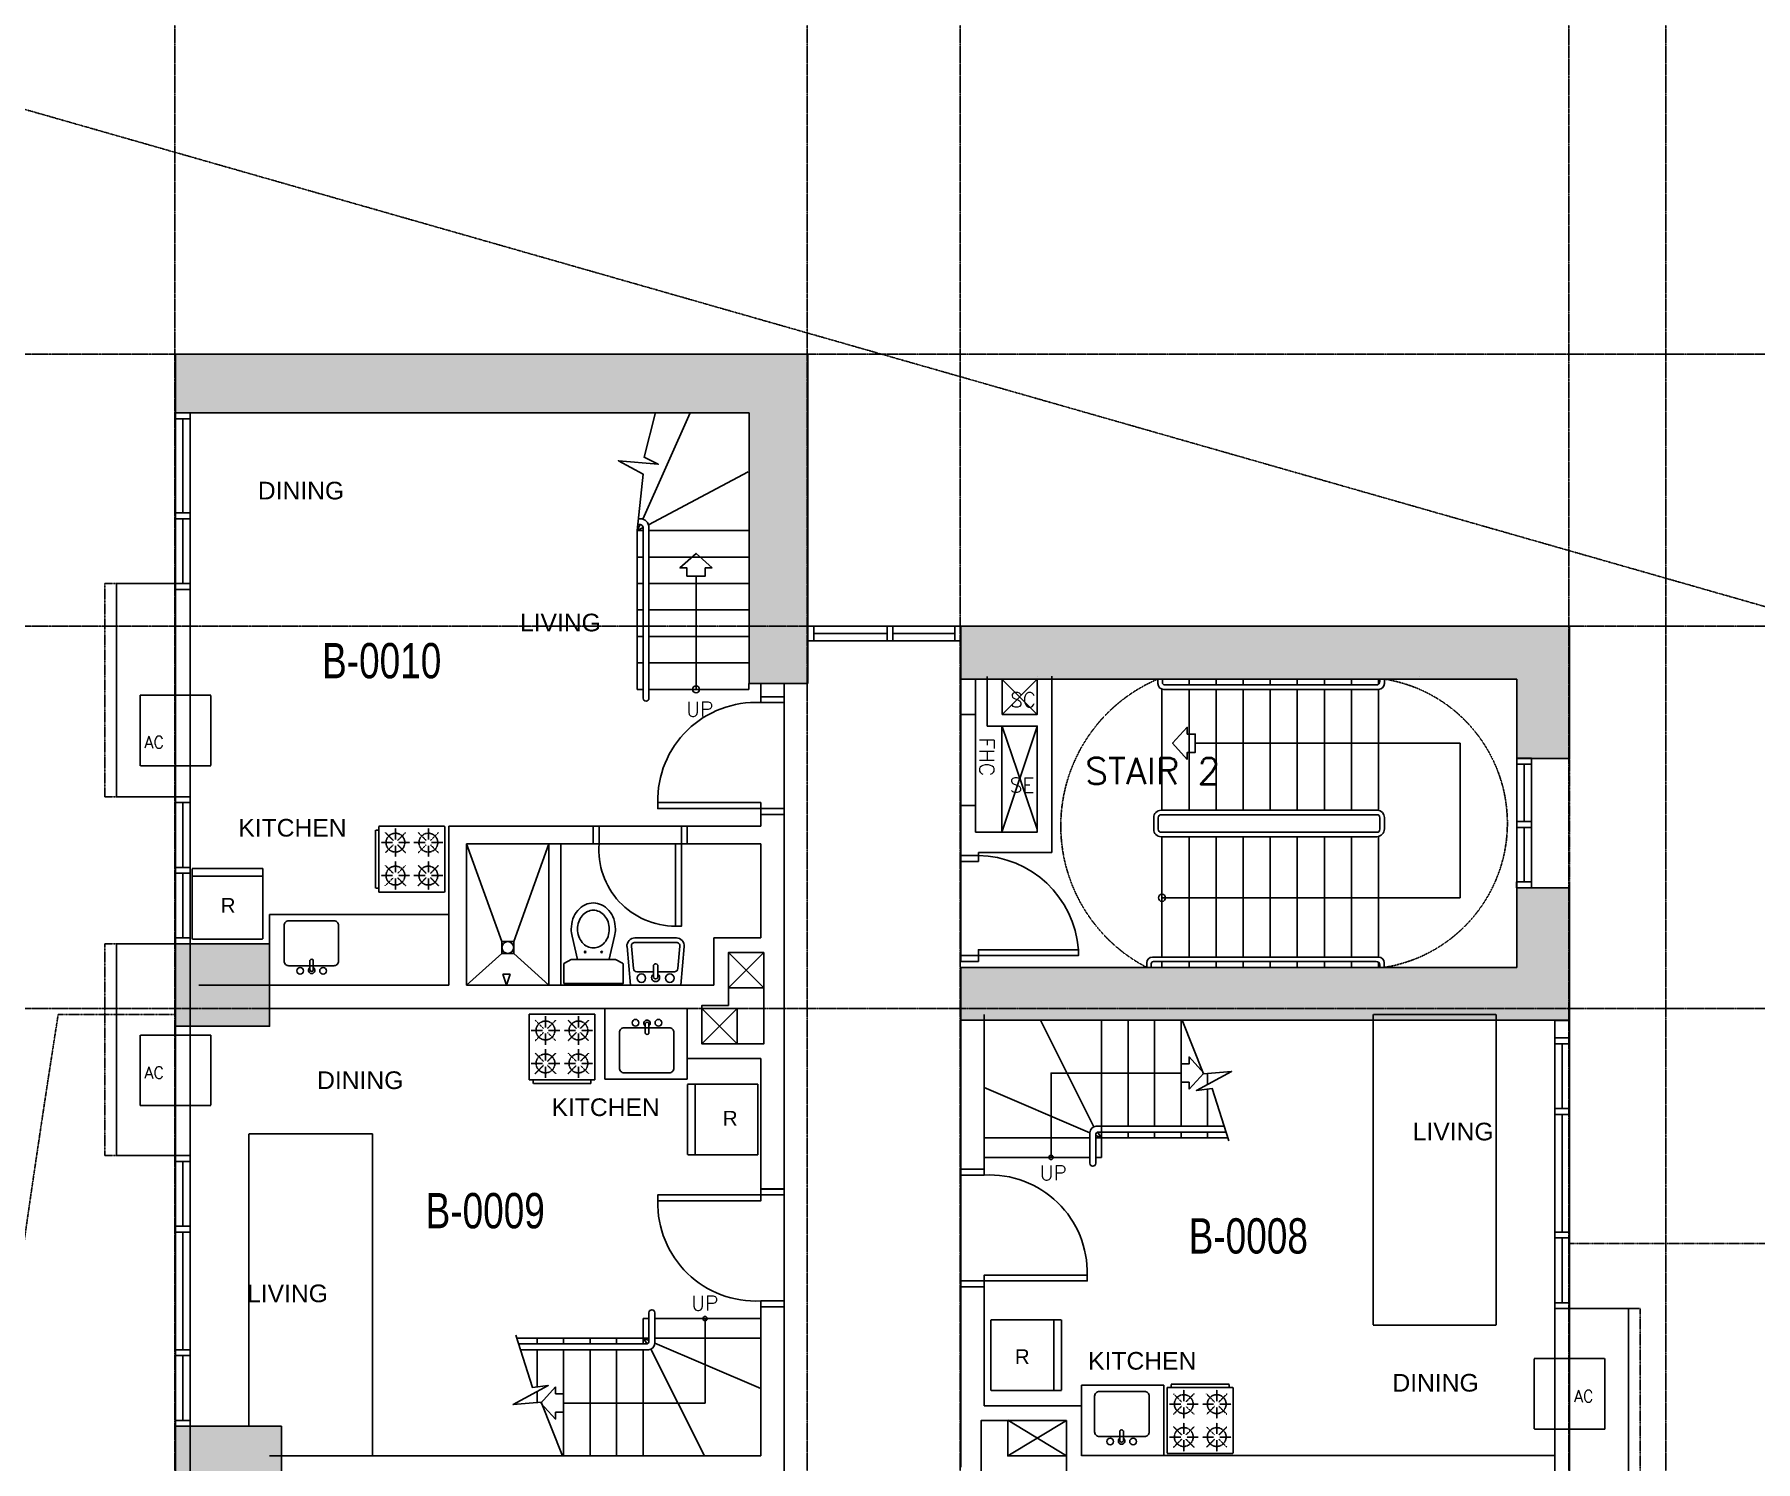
# Model space of a CAD drawing. Header units: inches. Extents: x -189245 to 740841, y -215444 to 469401.
# Drawn here: x 70090 to 84720, y -98931 to -86802 of the extents above; entities that cross this region are included whole.
import ezdxf
from ezdxf.enums import TextEntityAlignment as Align

# ---------------------------------------------------------------- set-up
doc = ezdxf.new("R2010")
doc.units = ezdxf.units.IN
doc.header["$LTSCALE"] = 10
doc.header["$MEASUREMENT"] = 0
for name, pattern in [('GRID NORMAL$0$GRID BASEMENT$0$GRID GROUND$0$GRID$0$$0$PHANTOM', [2.5, 1.25, -0.25, 0.25, -0.25, 0.25, -0.25]), ('HIDDEN', [0.375, 0.25, -0.125]), ('HIDDEN2', [0.1875, 0.125, -0.0625])]:
    doc.linetypes.add(name, pattern=pattern)
for name, color, linetype in [('1', 1, 'Continuous'), ('2', 2, 'Continuous'), ('3', 252, 'Continuous'), ('A-CMU WALL', 4, 'Continuous'), ('a-dim', 8, 'Continuous'), ('A-DOOR', 1, 'Continuous'), ('A-EQUIPMENT', 2, 'Continuous'), ('A-EQUIPTMENT', 1, 'Continuous'), ('A-FIXTURE', 2, 'Continuous'), ('A-FIXTURES', 2, 'Continuous'), ('A-FIXTURES-RefEdit0', 2, 'Continuous'), ('A-GRID', 8, 'Continuous'), ('A-HATCH-SOLID', 252, 'Continuous'), ('A-RAILING', 2, 'Continuous'), ('A-SHEARWALL', 6, 'Continuous'), ('A-STAIR', 1, 'Continuous'), ('A-TEXT', 3, 'Continuous'), ('A-UNIT NUMBER', 2, 'Continuous'), ('A-WINDOW', 2, 'Continuous'), ('BEAM-BODY PLANS', 150, 'HIDDEN2'), ('COLUMN', 6, 'Continuous'), ('DOORTAG', 1, 'Continuous'), ('GRID BASEMENT$0$A-PROPERTY LINE', 1, 'Continuous'), ('PIPE CHASE', 3, 'Continuous'), ('PIPE CHASE OPENING', 1, 'Continuous'), ('TEXT', 3, 'Continuous'), ('TSG- DIM1', 1, 'Continuous'), ('TSG- DIM_PIPE CHASE', 1, 'Continuous'), ('TSG- plaster', 4, 'Continuous'), ('TSG- PRE CAST', 4, 'Continuous'), ('ZOCALLO DIM', 92, 'Continuous')]:
    doc.layers.add(name, color=color, linetype=linetype)
doc.styles.add('ARIAL', font='ARIAL.TTF', dxfattribs={"width": 0.75})
doc.styles.add('PRSP_Simplex', font='simplex.shx')

# ---------------------------------------------------------------- blocks, each defined once
blk = doc.blocks.new('A$C08CD07C5')
at = {"color": 2}
blk.add_point((0, 0, 0), dxfattribs=at)
at = {"layer": 'A-FIXTURES-RefEdit0', "color": 2, "elevation": 0}
for points in [[(212, -137), (131, -279, -0.280752), (121, -284), (55, -281, -0.142156), (49, -280), (-267, -98, -0.142156), (-271, -94), (-307, -37, -0.256929), (-307, -28), (-225, 115), (212, -137)], [(8, -256), (-50, -449, -0.058452), (-74, -506, -0.084144), (-130, -574, -0.091347), (-200, -615, -0.103801), (-279, -626, -0.114727), (-348, -605, -0.114727), (-400, -556, -0.103801), (-430, -483, -0.091347), (-430, -401, -0.084144), (-399, -319, -0.058452), (-363, -270), (-224, -123)]]:
    blk.add_lwpolyline(points, format="xyb", dxfattribs=at)
blk.add_lwpolyline([(-354, -345, -0.084254), (-314, -296, -0.091411), (-263, -266, -0.103766), (-207, -258, -0.114587), (-157, -273, -0.114587), (-119, -309, -0.103766), (-98, -362, -0.091411), (-98, -420, -0.084254), (-120, -479, -0.084254), (-160, -528, -0.091411), (-211, -558, -0.103766), (-267, -566, -0.114587), (-317, -551, -0.114587), (-355, -515, -0.103766), (-376, -463, -0.091411), (-376, -404, -0.084254)], format="xyb", close=True, dxfattribs=at)
at = {"layer": 'A-FIXTURES-RefEdit0', "color": 2}
for centre in [(-200, -208, 0), (-79, -278, 0)]:
    blk.add_circle(centre, 6.77, dxfattribs=at)
blk = doc.blocks.new('SHOWERHD')
at = {"layer": 'A-FIXTURES', "color": 2}
for p, q in [((-31, 93), (0, 93)), ((0, 0), (-31, 93)), ((0, 0), (31, 93)), ((31, 93), (0, 93))]:
    blk.add_line(p, q, dxfattribs=at)
blk = doc.blocks.new('LAV')
for p, q in [((-214, 0), (-243, -326)), ((214, 0), (-214, 0)), ((214, 0), (243, -326)), ((-189, -139), (-206, -329)), ((-18, -112), (-159, -112)), ((-18, -63), (-18, -170)), ((18, -63), (18, -170)), ((159, -112), (18, -112)), ((189, -139), (206, -329)), ((-176, -362), (176, -362)), ((-176, -400), (176, -400))]:
    blk.add_line(p, q)
for centre in [(-121, -58), (121, -58)]:
    blk.add_circle(centre, 36)
for centre, radius, start, end in [((-159, -142), 30, 90, 174.9088), ((0, -63), 34.1, 301.2757, 238.7243), ((0, -71), 19.7, 25.7914, 154.2086), ((159, -142), 30, 5.0912, 90), ((0, -161), 19.7, 205.7914, 334.2086), ((-176, -332), 68, 174.9088, 270), ((-176, -332), 30, 174.9088, 270), ((176, -332), 68, 270, 5.0912), ((176, -332), 30, 270, 5.0912)]:
    blk.add_arc(centre, radius, start, end)
blk = doc.blocks.new('grid')
at = {"layer": 'A-GRID', "linetype": 'GRID NORMAL$0$GRID BASEMENT$0$GRID GROUND$0$GRID$0$$0$PHANTOM'}
for p, q in [((-90633.8, -228688.5), (-90633.8, -289256.3)), ((-85258.8, -228688.5), (-85258.8, -289256.3)), ((-83958.8, -228688.5), (-83958.8, -289256.3)), ((-77958.8, -228688.5), (-77958.8, -289256.3)), ((-78783.8, -230188.4), (-78783.8, -289282.1)), ((-33688.1, -235324.1), (-100703.6, -235324.1)), ((-33688.1, -237636.6), (-100703.6, -237636.6)), ((-33688.1, -240886.6), (-100703.6, -240886.6))]:
    blk.add_line(p, q, dxfattribs=at)
blk = doc.blocks.new('SINK3')
at = {"layer": 'A-FIXTURE', "color": 2, "linetype": 'Continuous'}
for p, q in [((421, 17), (335, 17)), ((421, -12), (335, -12))]:
    blk.add_line(p, q, dxfattribs=at)
blk.add_lwpolyline([(40, 232), (342, 232, -0.414214), (382, 192), (382, -192, -0.414214), (342, -232), (40, -232, -0.414214), (0, -192), (0, 192, -0.414214)], format="xyb", close=True, dxfattribs=at)
at = {"layer": 'A-FIXTURE', "color": 2, "linetype": 'ByBlock'}
for centre in [(425, 100), (425, -95)]:
    blk.add_circle(centre, 28.8, dxfattribs=at)
at = {"layer": 'A-FIXTURE', "color": 2, "linetype": 'Continuous'}
for centre, radius, start, end in [((342, 3), 15.7, 115.7914, 244.2086), ((421, 3), 27.3, 211.2757, 148.7243), ((414, 3), 15.7, 295.7914, 64.2086)]:
    blk.add_arc(centre, radius, start, end, dxfattribs=at)
blk = doc.blocks.new('RANGE2')
at = {"layer": 'A-FIXTURE', "color": 1, "linetype": 'HIDDEN2'}
for p, q in [((-280, 0), (280, 0)), ((-280, 0), (-280, -560)), ((280, -560), (280, 0)), ((-166, -140), (-262, -140)), ((-158, -122), (-227, -53)), ((-140, -114), (-140, -18)), ((-122, -122), (-53, -53)), ((-114, -140), (-18, -140)), ((114, -140), (18, -140)), ((122, -122), (53, -53)), ((140, -114), (140, -18)), ((158, -122), (227, -53)), ((166, -140), (262, -140)), ((-158, -158), (-227, -227)), ((-140, -166), (-140, -262)), ((-122, -158), (-53, -227)), ((122, -158), (53, -227)), ((140, -166), (140, -262)), ((158, -158), (227, -227)), ((-166, -420), (-262, -420)), ((-158, -402), (-227, -333)), ((-158, -438), (-227, -507)), ((-140, -394), (-140, -298)), ((-122, -402), (-53, -333)), ((-122, -438), (-53, -507)), ((-114, -420), (-18, -420)), ((114, -420), (18, -420)), ((122, -402), (53, -333)), ((122, -438), (53, -507)), ((140, -394), (140, -298)), ((158, -402), (227, -333)), ((158, -438), (227, -507)), ((166, -420), (262, -420)), ((-280, -560), (280, -560)), ((-246, -560), (-246, -590)), ((-140, -446), (-140, -542)), ((140, -446), (140, -542)), ((246, -560), (246, -590)), ((-246, -590), (246, -590))]:
    blk.add_line(p, q, dxfattribs=at)
for centre in [(-140, -140), (140, -140), (-140, -420), (140, -420)]:
    blk.add_circle(centre, 80, dxfattribs=at)
blk = doc.blocks.new('REF')
at = {"color": 1, "linetype": 'HIDDEN2'}
blk.add_line((-300, 535), (300, 535), dxfattribs=at)
blk.add_lwpolyline([(-300, 0), (300, 0), (300, 600), (-300, 600)], close=True, dxfattribs=at)

msp = doc.modelspace()

# ---------------------------------------------------------------- hatches: boundary and pattern name
at = {"layer": 'A-HATCH-SOLID', "ltscale": 2}
msp.add_hatch(color=254, dxfattribs=at).paths.add_polyline_path([(76664.01965, -92318.32367), (76164.01965, -92318.32367), (76164.01965, -90018.32367), (71289.01965, -90018.32367), (71289.01965, -89518.32367), (76664.01965, -89518.32367)])
at = {"layer": 'A-HATCH-SOLID'}
h = msp.add_hatch(color=254, dxfattribs=at)
h.paths.add_polyline_path([(82689.01965, -94730.85698), (82689.01965, -94055.85698), (83139.01965, -94055.85698), (83139.01965, -94680.85698), (83139.01965, -95180.85698), (77964.01965, -95180.85698), (77964.01965, -94730.85698)])
h.paths.add_polyline_path([(82689.01965, -92280.85698), (82689.01965, -92955.85698), (83139.01965, -92955.85698), (83139.01965, -92330.85698), (83139.01965, -91830.85698), (77964.01965, -91830.85698), (77964.01965, -92280.85698)])
at = {"layer": 'COLUMN', "linetype": 'Continuous'}
for points in [[(71289.01965, -95230.85693), (72089.01965, -95230.85693), (72089.01965, -94530.85693), (71289.01965, -94530.85693)], [(71289.01965, -99330.85985), (72189.01965, -99330.85985), (72189.01965, -98630.85985), (71289.01965, -98630.85985)]]:
    msp.add_hatch(color=253, dxfattribs=at).paths.add_polyline_path(points)

# ---------------------------------------------------------------- linework, layer by layer
at = {"layer": '1', "linetype": 'ByBlock'}
msp.add_line((74363.44434, -98336.50223), (74363.44434, -98433.27918), dxfattribs=at)
for points in [[(79844.92762, -95179.9237), (80028.23183, -95634.92552), (80265.81037, -95614.66606), (79966.42542, -95776.78403), (80099.96952, -95759.32712), (80243.56823, -96206.2599)], [(74579.63837, -98882.08423), (74396.33417, -98427.0824), (74158.75563, -98447.34187), (74458.14058, -98285.22389), (74324.59648, -98302.6808), (74180.99777, -97855.74802)]]:
    msp.add_lwpolyline(points, dxfattribs=at)
at = {"layer": '2', "color": 2}
for points in [[(78163.83288, -96446.12548), (78163.83288, -96496.12548), (77964.01965, -96496.12548), (77964.01965, -96446.12548)], [(76264.01965, -96665.44438), (76264.01965, -96715.44438), (75389.01965, -96715.44438), (75389.01965, -96665.44438)], [(76264.01965, -96665.44438), (76264.01965, -96715.44438), (75389.01965, -96715.44438), (75389.01965, -96665.44438)], [(76264.01965, -96665.44438), (76264.01965, -96615.44438), (76464.01965, -96615.44438), (76464.01965, -96665.44438)], [(76264.01965, -96665.44438), (76264.01965, -96615.44438), (76464.01965, -96615.44438), (76464.01965, -96665.44438)], [(78163.83288, -97396.12548), (78163.83288, -97446.12548), (77964.01965, -97446.12548), (77964.01965, -97396.12548)], [(78163.83288, -97396.12548), (78163.83288, -97346.12548), (79038.83288, -97346.12548), (79038.83288, -97396.12548)], [(76264.01965, -97615.44438), (76264.01965, -97565.44438), (76464.01965, -97565.44438), (76464.01965, -97615.44438)], [(76264.01965, -97615.44438), (76264.01965, -97565.44438), (76464.01965, -97565.44438), (76464.01965, -97615.44438)]]:
    msp.add_lwpolyline(points, close=True, dxfattribs=at)
at = {"layer": '3', "color": 251, "linetype": 'GRID NORMAL$0$GRID BASEMENT$0$GRID GROUND$0$GRID$0$$0$PHANTOM', "flags": 128}
msp.add_lwpolyline([(122371.35219, -102411.03171), (121907.36937, -111088.63621), (122289.02822, -123192.62054), (123264.2428, -131263.91886), (68600.45806, -144612.45953), (67343.32397, -137766.93444), (66388.25096, -130469.16522), (65807.8851, -123132.083), (65604.30197, -115794.90685), (65780.48662, -108467.02455), (66335.07245, -101137.97723), (67262.72419, -93856.83294), (68496.50524, -87007.06036), (122390.30657, -102403.83529)], dxfattribs=at)
at = {"layer": 'A-CMU WALL', "linetype": 'Continuous'}
msp.add_lwpolyline([(78314.00752, -93579.11677), (78314.00811, -92680.51606), (78614.00811, -92680.51606)], dxfattribs=at)
at = {"layer": 'A-DOOR'}
for p, q in [((76464.01965, -93405.85693), (76464.01965, -92455.85693)), ((74889.01965, -93530.85693), (75589.01965, -93530.85693)), ((75589.01965, -93680.85693), (74889.01965, -93680.85693)), ((77963.83288, -96496.12548), (77963.83288, -97396.12548)), ((76464.01965, -97565.44438), (76464.01965, -96665.44438))]:
    msp.add_line(p, q, dxfattribs=at)
at = {"layer": 'A-DOOR', "color": 1}
msp.add_line((77963.98931, -93780.61165), (77963.64811, -94680.82051), dxfattribs=at)
at = {"layer": 'A-DOOR', "color": 2}
for points in [[(76264.01965, -92430.85693), (76264.01965, -92480.85693), (76464.01965, -92480.85693), (76464.01965, -92430.85693)], [(76264.01965, -93380.85693), (76264.01965, -93330.85693), (75389.01965, -93330.85693), (75389.01965, -93380.85693)], [(76264.01965, -93380.85693), (76264.01965, -93430.85693), (76464.01965, -93430.85693), (76464.01965, -93380.85693)], [(74839.01965, -93680.85693), (74889.01965, -93680.85693), (74889.01965, -93530.85693), (74839.01965, -93530.85693)], [(75589.01965, -93680.85693), (75639.01965, -93680.85693), (75639.01965, -93530.85693), (75589.01965, -93530.85693)], [(75589.01965, -93680.85693), (75539.01965, -93680.85693), (75539.01965, -94380.85693), (75589.01965, -94380.85693)], [(78113.64811, -93830.64955), (78113.64811, -93780.64955), (77963.64811, -93780.64955), (77963.64811, -93830.64955)], [(78113.64811, -94630.85842), (78113.64811, -94680.85842), (77963.64811, -94680.85842), (77963.64811, -94630.85842)], [(78113.66706, -94630.85842), (78113.66706, -94580.85842), (78963.66706, -94580.85842), (78963.66706, -94630.85842)]]:
    msp.add_lwpolyline(points, close=True, dxfattribs=at)
at = {"layer": 'A-DOOR'}
for centre, radius, start, end in [((76219.36301, -93310.25451), 830.59891, 86.918041461, 181.421327571), ((78102.07484, -94644.51242), 863.94039, 4.225307063, 89.232447728), ((78208.48952, -97325.52305), 830.59891, 358.578672429, 93.081958539), ((78208.48952, -97325.52305), 830.59891, 358.578672429, 93.081958539), ((76219.36301, -96736.04681), 830.59891, 178.578672429, 273.081958539), ((76219.36301, -96736.04681), 830.59891, 178.578672429, 273.081958539), ((76219.36301, -96736.04681), 830.59891, 178.578672429, 273.081958539)]:
    msp.add_arc(centre, radius, start, end, dxfattribs=at)
at = {"layer": 'A-DOOR', "color": 1}
msp.add_arc((75539.01965, -93729.07122), 651.78571, 175.757807208, 270, dxfattribs=at)
at = {"layer": 'A-EQUIPMENT', "ltscale": 100}
for points in [[(71289.01965, -91468.3236), (70789.01965, -91468.3236), (70789.01965, -93280.85691), (71289.01965, -93280.85691)], [(71289.01965, -94530.85691), (70789.01965, -94530.85691), (70789.01965, -96330.85398), (71289.01965, -96330.85398)], [(83139.01965, -100330.85398), (83639.01965, -100330.85398), (83639.01965, -97630.85983), (83139.01965, -97630.85983)]]:
    msp.add_lwpolyline(points, dxfattribs=at)
at = {"layer": 'A-EQUIPTMENT', "color": 1, "linetype": 'HIDDEN2'}
for p, q in [((71589.01965, -92418.3236), (70989.01965, -92418.3236)), ((71589.01965, -93018.3236), (71589.01965, -92418.3236)), ((70989.01965, -93018.3236), (71589.01965, -93018.3236))]:
    msp.add_line(p, q, dxfattribs=at)
at = {"layer": 'A-EQUIPTMENT', "linetype": 'HIDDEN'}
for points in [[(70789.01965, -91468.3236), (70689.01965, -91468.3236), (70689.01965, -93280.85691), (70789.01965, -93280.85691)], [(70789.01965, -94530.85691), (70689.01965, -94530.85691), (70689.01965, -96330.85398), (70789.01965, -96330.85398)], [(83639.01965, -100330.85398), (83739.01965, -100330.85398), (83739.01965, -97630.85983), (83639.01965, -97630.85983)]]:
    msp.add_lwpolyline(points, dxfattribs=at)
at = {"layer": 'A-EQUIPTMENT', "color": 1, "linetype": 'HIDDEN2'}
msp.add_lwpolyline([(70989.01965, -92418.3236), (70989.01965, -93018.3236)], dxfattribs=at)
for points in [[(70989.01965, -95305.85691), (71589.01965, -95305.85691), (71589.01965, -95905.85691), (70989.01965, -95905.85691)], [(83439.01965, -98655.85691), (82839.01965, -98655.85691), (82839.01965, -98055.85691), (83439.01965, -98055.85691)]]:
    msp.add_lwpolyline(points, close=True, dxfattribs=at)
at = {"layer": 'A-FIXTURE', "color": 2}
for p, q in [((72089.01965, -94280.85688), (72089.01965, -94880.85688)), ((72089.01965, -94280.85688), (73614.2004, -94280.85688)), ((74939.3997, -95680.85693), (74939.3997, -95080.85693)), ((75639.02248, -95680.85693), (75639.02005, -95505.85197)), ((74939.3997, -95680.85693), (75639.02248, -95680.85693)), ((79688.64243, -98281.43658), (78989.01965, -98281.43658)), ((78989.01965, -98456.80225), (78989.01965, -98281.43658)), ((79688.64243, -98281.43658), (79688.64243, -98881.43658))]:
    msp.add_line(p, q, dxfattribs=at)
at = {"layer": 'A-FIXTURES', "color": 1, "linetype": 'Continuous'}
for p, q in [((73764.01965, -93680.85693), (74064.01965, -94512.41613)), ((74164.01965, -94512.41613), (74464.01965, -93680.85693)), ((74064.01965, -94612.41613), (73764.01965, -94880.85693)), ((74464.01965, -94880.85693), (74164.01965, -94612.41613))]:
    msp.add_line(p, q, dxfattribs=at)
at = {"layer": 'A-FIXTURES'}
for p, q in [((74464.01965, -94880.85693), (74464.01965, -93680.85693)), ((74564.01965, -94880.85693), (74564.01965, -93680.85693))]:
    msp.add_line(p, q, dxfattribs=at)
msp.add_lwpolyline([(74064.01965, -94512.41613), (74064.01965, -94612.41613), (74164.01965, -94612.41613), (74164.01965, -94512.41613)], close=True, dxfattribs=at)
msp.add_circle((74114.01965, -94562.41613), 50, dxfattribs=at)
at = {"layer": 'A-RAILING'}
for p, q in [((75238.88738, -90968.32362), (75224.25662, -90968.32362)), ((75238.88738, -90918.32362), (75234.62586, -90918.32362)), ((75263.88738, -92443.32352), (75263.88738, -90993.32362)), ((75313.88738, -92443.32362), (75313.88738, -90993.32362)), ((80203.27664, -96080.85745), (79116.12166, -96080.85745)), ((79061.12166, -96395.85745), (79061.12166, -96135.85745)), ((79111.12166, -96395.85745), (79111.12166, -96155.85745)), ((79136.12166, -96130.85745), (80219.34156, -96130.85745)), ((75313.44434, -97666.15047), (75313.44434, -97906.15047)), ((75363.44434, -97666.15047), (75363.44434, -97926.15047)), ((75288.44434, -97931.15047), (74205.22444, -97931.15047)), ((74221.28935, -97981.15047), (75308.44434, -97981.15047))]:
    msp.add_line(p, q, dxfattribs=at)
for centre, radius, start, end in [((75238.88738, -90993.32362), 75, 0, 90), ((75238.88738, -90993.32362), 25, 0, 90), ((75288.88738, -92443.32362), 25, 180, 0), ((79116.12166, -96135.85745), 55, 90, 180), ((79136.12166, -96155.85745), 25, 90, 180), ((79086.12166, -96395.85745), 25, 180, 0), ((75338.44434, -97666.15047), 25, 0, 180), ((75288.44434, -97906.15047), 25, 270, 0), ((75308.44434, -97926.15047), 55, 270, 0)]:
    msp.add_arc(centre, radius, start, end, dxfattribs=at)
at = {"layer": 'A-SHEARWALL'}
for p, q in [((71289.01965, -89518.32362), (71289.01965, -89918.32362)), ((71289.01965, -89518.32362), (71289.01965, -89918.32362)), ((76664.01965, -92230.85693), (76664.01965, -89518.32362)), ((76664.01965, -92230.85693), (76664.01965, -89518.32362)), ((76664.01965, -92230.85693), (76664.01965, -89518.32362)), ((76664.01965, -92230.85693), (76664.01965, -89518.32362)), ((78739.01965, -92280.85693), (78614.01261, -92280.85693))]:
    msp.add_line(p, q, dxfattribs=at)
at = {"layer": 'A-SHEARWALL', "color": 3}
msp.add_line((78614.03119, -92255.78634), (78614.03119, -92255.78634), dxfattribs=at)
msp.add_line((78614.03119, -92255.78634), (78614.03119, -92255.78634), dxfattribs=at)
at = {"layer": 'A-SHEARWALL', "ltscale": 2}
msp.add_lwpolyline([(76664.01965, -92318.32367), (76164.01965, -92318.32367), (76164.01965, -90018.32367), (71289.01965, -90018.32367), (71289.01965, -89518.32367), (76664.01965, -89518.32367), (76664.01965, -92318.32367)], dxfattribs=at)
at = {"layer": 'A-SHEARWALL'}
for points in [[(82689.01965, -92280.85698), (82689.01965, -92955.85698), (83139.01965, -92955.85698), (83139.01965, -92330.85698), (83139.01965, -92330.85698), (83139.01965, -91830.85698), (77964.01965, -91830.85698), (77964.01965, -92280.85698), (77964.01965, -92280.85698), (77964.01965, -92280.85698), (82689.01965, -92280.85698)], [(82689.01965, -94730.85698), (82689.01965, -94055.85698), (83139.01965, -94055.85698), (83139.01965, -94680.85698), (83139.01965, -94680.85698), (83139.01965, -95180.85698), (77964.01965, -95180.85698), (77964.01965, -94730.85698), (77964.01965, -94730.85698), (77964.01965, -94730.85698), (82689.01965, -94730.85698)]]:
    msp.add_lwpolyline(points, dxfattribs=at)
at = {"layer": 'A-STAIR'}
for p, q in [((75262.05363, -90921.99113), (75663.88738, -90018.32362)), ((75310.14344, -90969.92332), (76158.26203, -90518.32362)), ((75213.88738, -91018.32362), (75238.88738, -90968.32362)), ((75213.88738, -91018.32362), (75263.88698, -90993.18239)), ((75713.88738, -92368.32362), (75713.88738, -91405.23032)), ((79094.25594, -96085.39073), (78642.81925, -95180.85698)), ((79161.12166, -96080.85745), (79161.12166, -95180.85671)), ((79161.12166, -96281.27466), (79161.12166, -95180.85698)), ((79386.12166, -96080.85745), (79386.12166, -95180.85679)), ((79611.12166, -96080.85745), (79611.12166, -95180.85687)), ((79836.12166, -96080.85745), (79836.12166, -95180.85694)), ((80061.12166, -95725.5057), (80061.12166, -95628.72875)), ((79061.12166, -96137.86209), (78163.67862, -95752.00325)), ((80061.12166, -96080.85745), (80061.12166, -95764.40532)), ((79061.12166, -96180.85745), (78163.67862, -96180.85742)), ((79161.12166, -96180.85745), (79111.12166, -96159.35977)), ((79161.12166, -96180.85745), (79111.12166, -96180.85745)), ((79161.12166, -96180.85745), (79127.24277, -96132.48727)), ((79161.12166, -96345.85745), (79161.12166, -96180.85745)), ((79161.12166, -96180.85745), (80235.40647, -96180.85745)), ((79386.12166, -96180.85745), (79386.12166, -96130.85745)), ((79611.12166, -96180.85745), (79611.12166, -96130.85745)), ((79836.12166, -96180.85745), (79836.12166, -96130.85745)), ((80061.12166, -96180.85745), (80061.12166, -96130.85745)), ((78163.67862, -96345.85745), (79061.12166, -96345.85745)), ((79111.12166, -96345.85745), (79161.12166, -96345.85745)), ((75313.44434, -97716.15047), (75263.44434, -97716.15047)), ((75263.44434, -97716.15047), (75263.44434, -97881.15047)), ((76263.88738, -97716.15047), (75363.44434, -97716.15047)), ((75263.44434, -97780.73327), (75263.44434, -97931.15047)), ((75263.44434, -97881.15047), (74189.15953, -97881.15047)), ((74363.44434, -97881.15047), (74363.44434, -97931.15047)), ((74363.44434, -97981.15047), (74363.44434, -98297.6026)), ((74588.44434, -97881.15047), (74588.44434, -97931.15047)), ((74588.44434, -97981.15047), (74588.44434, -98881.15098)), ((74813.44434, -97881.15047), (74813.44434, -97931.15047)), ((74813.44434, -97981.15047), (74813.44434, -98881.15106)), ((75038.44434, -97881.15047), (75038.44434, -97931.15047)), ((75038.44434, -97981.15047), (75038.44434, -98881.15114)), ((75263.44434, -97881.15047), (75313.44434, -97881.15048)), ((75263.44434, -97881.15047), (75313.44434, -97902.64815)), ((75263.44434, -97881.15047), (75297.32323, -97929.52065)), ((75263.44434, -97981.15047), (75263.44434, -98881.15095)), ((75263.44434, -97981.15047), (75263.44434, -98881.15122)), ((75330.31006, -97976.6172), (75784.74675, -98881.15095)), ((75363.44434, -97881.15048), (76263.88738, -97881.1505)), ((75363.44434, -97924.14583), (76263.88738, -98310.00467))]:
    msp.add_line(p, q, dxfattribs=at)
at = {"layer": 'A-STAIR', "ltscale": 500}
for p, q in [((75213.88738, -92368.32362), (75213.88738, -91018.32362)), ((75263.88738, -91018.32362), (75213.88738, -91018.32362)), ((76163.88738, -91018.32362), (75313.88738, -91018.32362)), ((75263.88738, -91243.32362), (75213.88738, -91243.32362)), ((76163.88738, -91243.32362), (75313.88738, -91243.32362)), ((75263.88738, -91468.32362), (75213.88738, -91468.32362)), ((76163.88738, -91468.32362), (75313.88738, -91468.32362)), ((75263.88738, -91693.32362), (75213.88738, -91693.32362)), ((76163.88738, -91693.32362), (75313.88738, -91693.32362)), ((75263.88738, -91918.32362), (75213.88738, -91918.32362)), ((76163.88738, -91918.32362), (75313.88738, -91918.32362)), ((75263.88738, -92143.32362), (75213.88738, -92143.32362)), ((76163.88738, -92143.32362), (75313.88738, -92143.32362)), ((75263.88738, -92368.32362), (75213.88738, -92368.32362)), ((76163.88738, -92368.32362), (75313.88738, -92368.32362)), ((76163.88738, -92368.32362), (76163.88738, -92318.32362))]:
    msp.add_line(p, q, dxfattribs=at)
at = {"layer": 'A-STAIR', "color": 2, "linetype": 'Continuous'}
for p, q in [((79639.31443, -92318.85698), (79639.31443, -92280.85698)), ((79677.31443, -92310.85698), (79677.31443, -92280.85698)), ((81526.32106, -92300.85698), (81526.32106, -92280.85698)), ((81564.32106, -92318.85698), (81564.32106, -92280.85698)), ((79689.31443, -92368.85698), (81514.32106, -92368.85698)), ((79697.31443, -92330.85698), (81496.32106, -92330.85698)), ((79594.50462, -94642.85698), (81513.36895, -94642.85698)), ((79544.50462, -94692.85698), (79544.50462, -94730.85698)), ((79582.50462, -94700.85698), (79582.50462, -94730.85698)), ((79602.50462, -94680.85698), (81495.60814, -94680.85698)), ((81525.60814, -94710.85698), (81525.60814, -94730.85698)), ((81563.60814, -94692.85698), (81563.60814, -94730.85698))]:
    msp.add_line(p, q, dxfattribs=at)
at = {"layer": 'A-STAIR', "linetype": 'Continuous'}
for p, q in [((81722.63426, -92281.01973), (81722.63426, -92281.01973)), ((81862.26135, -92257.36823), (81862.26135, -92257.36823)), ((81722.63426, -94730.69422), (81722.63426, -94730.69422))]:
    msp.add_line(p, q, dxfattribs=at)
at = {"layer": 'A-STAIR'}
for points in [[(75213.88738, -91018.32362), (75263.26468, -90539.13082), (75053.73219, -90425.33212), (75392.92574, -90454.68037), (75271.80732, -90395.78133), (75367.23462, -90027.58818)], [(79674.32106, -94139.675), (82207.44082, -94139.675), (82207.44082, -92826.675), (79957.43929, -92826.675)], [(79836.12166, -95628.72875), (78731.12166, -95628.72875), (78731.12166, -96345.85745)], [(74588.44434, -98433.27918), (75790.73451, -98433.27918), (75790.73451, -97716.15047)]]:
    msp.add_lwpolyline(points, dxfattribs=at)
at = {"layer": 'A-STAIR', "color": 2}
for points in [[(75850.38738, -91336.41019), (75713.88738, -91212.10546), (75577.38738, -91336.41019), (75635.88738, -91336.41019), (75635.88738, -91405.23032), (75791.88738, -91405.23032), (75791.88738, -91336.41019)], [(79888.61916, -92963.175), (79764.31443, -92826.675), (79888.61916, -92690.175), (79888.61916, -92748.675), (79957.43929, -92748.675), (79957.43929, -92904.675), (79888.61916, -92904.675)], [(79904.94179, -95765.22875), (80029.24652, -95628.72875), (79904.94179, -95492.22875), (79904.94179, -95550.72875), (79836.12166, -95550.72875), (79836.12166, -95706.72875), (79904.94179, -95706.72875)], [(74519.62421, -98296.77918), (74395.31948, -98433.27918), (74519.62421, -98569.77918), (74519.62421, -98511.27918), (74588.44434, -98511.27918), (74588.44434, -98355.27918), (74519.62421, -98355.27918)]]:
    msp.add_lwpolyline(points, close=True, dxfattribs=at)
at = {"layer": 'A-STAIR', "linetype": 'Continuous'}
for points in [[(79904.32106, -92330.85698), (79904.32106, -92280.85698)], [(80134.32106, -92330.85698), (80134.32106, -92280.85698)], [(80364.32106, -92330.85698), (80364.32106, -92280.85698)], [(80594.32106, -92330.85698), (80594.32106, -92280.85698)], [(80824.32106, -92330.85698), (80824.32106, -92280.85698)], [(81054.32106, -92330.85698), (81054.32106, -92280.85698)], [(81284.32106, -92330.85698), (81284.32106, -92280.85698)], [(81514.32106, -92280.85698), (81514.32106, -92324.85698)], [(81514.32106, -92280.85698), (81514.32106, -92324.85698)], [(79674.32106, -93395.995), (79674.32106, -92366.55602)], [(79904.32106, -93395.99499), (79904.32106, -92368.85698)], [(80134.32106, -93395.99499), (80134.32106, -92368.85698)], [(80364.32106, -93395.99499), (80364.32106, -92368.85698)], [(80594.32106, -93395.99499), (80594.32106, -92368.85698)], [(80824.32106, -93395.99499), (80824.32106, -92368.85698)], [(81054.32106, -93395.99499), (81054.32106, -92368.85698)], [(81284.32106, -93395.99499), (81284.32106, -92368.85698)], [(81514.32106, -92368.85698), (81514.32106, -93396.83103)], [(81514.32106, -92368.85698), (81514.32106, -93396.83103)], [(79674.32106, -93620.355), (79674.32106, -94642.85698)], [(79904.32106, -93620.355), (79904.32106, -94642.85698)], [(80134.32106, -93620.355), (80134.32106, -94642.85698)], [(80364.32106, -93620.355), (80364.32106, -94642.85698)], [(80594.32106, -93620.355), (80594.32106, -94642.85698)], [(80824.32106, -93620.355), (80824.32106, -94642.85698)], [(81054.32106, -93620.355), (81054.32106, -94642.85698)], [(81284.32106, -93620.355), (81284.32106, -94642.85698)], [(81514.32106, -93618.4925), (81514.32106, -94642.86206)], [(81514.32106, -93618.4925), (81514.32106, -93620.355)], [(81514.32106, -93620.355), (81514.32106, -94642.86206)], [(79674.32106, -94680.85698), (79674.32106, -94730.85698)], [(79904.32106, -94680.85698), (79904.32106, -94730.85698)], [(80134.32106, -94680.85698), (80134.32106, -94730.85698)], [(80364.32106, -94680.85698), (80364.32106, -94730.85698)], [(80594.32106, -94680.85698), (80594.32106, -94730.85698)], [(80824.32106, -94680.85698), (80824.32106, -94730.85698)], [(81054.32106, -94680.85698), (81054.32106, -94730.85698)], [(81284.32106, -94680.85698), (81284.32106, -94730.85698)], [(81514.32106, -94687.4086), (81514.32106, -94730.85698)]]:
    msp.add_lwpolyline(points, dxfattribs=at)
at = {"layer": 'A-STAIR', "color": 2, "linetype": 'Continuous'}
for points in [[(79683.39419, -93395.995), (79666.85763, -93395.995, 0.4142135624), (79603.85763, -93458.995), (79603.85763, -93557.355, 0.4142135624), (79666.85763, -93620.355), (79683.39419, -93620.355)], [(79683.39419, -93433.995), (79666.85763, -93433.995, 0.4142135624), (79641.85763, -93458.995), (79641.85763, -93557.355, 0.4142135624), (79666.85763, -93582.355), (79683.39419, -93582.355)], [(81526.32106, -93458.995, 0.4142135624), (81501.32106, -93433.995), (79674.41904, -93433.995)], [(81469.7013, -93620.355), (81501.32106, -93620.355, 0.4038880313), (81564.32106, -93554.17295), (81564.32106, -93455.81295, 0.3991201495), (81506.61973, -93395.995), (79683.39419, -93395.995)], [(81469.7013, -93582.355), (81501.32106, -93582.355, 0.4142135624), (81526.32106, -93557.355), (81526.32106, -93458.995)]]:
    msp.add_lwpolyline(points, format="xyb", dxfattribs=at)
for points in [[(79666.85763, -93582.355), (81501.32106, -93582.355)], [(79666.85763, -93620.355), (80702.3041, -93620.355)], [(80702.3041, -93620.355), (81485.51118, -93620.355)]]:
    msp.add_lwpolyline(points, dxfattribs=at)
at = {"layer": 'A-STAIR', "color": 2}
for centre, radius in [((75713.88738, -92368.32362), 30), ((79674.32106, -94139.675), 30), ((78731.12166, -96345.85745), 18.30594), ((75790.73451, -97716.15047), 18.30594)]:
    msp.add_circle(centre, radius, dxfattribs=at)
at = {"layer": 'A-STAIR', "linetype": 'HIDDEN'}
for centre, radius, start, end in [((80169.36606, -93528.20332), 1355.29614, 113.022746558, 242.545014564), ((81369.65863, -93505.80044), 1240.31445, 278.996332256, 80.970322991)]:
    msp.add_arc(centre, radius, start, end, dxfattribs=at)
at = {"layer": 'A-STAIR', "color": 2, "linetype": 'Continuous'}
for centre, radius, start, end in [((79697.31443, -92310.85698), 20, 180, 270), ((81496.32106, -92300.85698), 30, 270, 0), ((79689.31443, -92318.85698), 50, 180, 270), ((81514.32106, -92318.85698), 50, 270, 0), ((79594.50462, -94692.85698), 50, 90, 179.999999793), ((81513.60814, -94692.85698), 50, 0, 90), ((79602.50462, -94700.85698), 20, 90, 180), ((81495.60814, -94710.85698), 30, 0, 90)]:
    msp.add_arc(centre, radius, start, end, dxfattribs=at)
at = {"layer": 'A-WINDOW', "color": 1}
for p, q in [((71289.01965, -90018.32362), (71289.01965, -94530.85693)), ((71414.01965, -90018.32362), (71414.01965, -94530.85693)), ((71289.01965, -93280.85693), (71289.01965, -94530.85693)), ((71414.01965, -95230.85693), (71414.01965, -98630.85401)), ((83014.01965, -102630.85693), (83013.83965, -95181.32362)), ((83139.01965, -97630.85985), (83139.01965, -95330.85985)), ((71289.01965, -96330.85401), (71289.01965, -98630.85401))]:
    msp.add_line(p, q, dxfattribs=at)
at = {"layer": 'A-WINDOW'}
for p, q in [((71351.51965, -90068.79031), (71351.51965, -90868.32362)), ((71289.01965, -90918.32362), (71289.01965, -90868.32362)), ((71351.51965, -90918.32362), (71351.51965, -91468.32362)), ((71289.01965, -91468.32362), (71289.01965, -91518.32362)), ((71289.01965, -93330.85693), (71289.01965, -93280.85693)), ((71351.51965, -93880.85693), (71351.51965, -93330.85693)), ((71289.01965, -93880.85693), (71289.01965, -93930.85693)), ((71351.51965, -94480.85693), (71351.51965, -93930.85693)), ((71289.01965, -94480.85693), (71289.01965, -94530.85693)), ((71289.01965, -94530.85693), (71489.01965, -94530.85693)), ((83076.51965, -95380.85985), (83076.51965, -95930.85985)), ((83139.01965, -95380.85985), (83139.01965, -95330.85985)), ((83139.01965, -95980.85985), (83139.01965, -95930.85985)), ((83076.51965, -95980.85985), (83076.51965, -96980.85985)), ((71289.01965, -96380.85401), (71289.01965, -96330.85401)), ((71351.51965, -96930.85401), (71351.51965, -96380.85401)), ((71289.01965, -96930.85401), (71289.01965, -96980.85401)), ((71351.51965, -97980.85401), (71351.51965, -96980.85401)), ((83139.01965, -97030.85985), (83139.01965, -96980.85985)), ((83076.51965, -97030.85985), (83076.51965, -97580.85985)), ((83139.01965, -97580.85985), (83139.01965, -97630.85985)), ((71289.01965, -97980.85401), (71289.01965, -98030.85401)), ((71351.51965, -98580.85401), (71351.51965, -98030.85401)), ((71289.01965, -98580.85401), (71289.01965, -98630.85401))]:
    msp.add_line(p, q, dxfattribs=at)
at = {"layer": 'A-WINDOW', "ltscale": 50}
for p, q in [((76664.01965, -91830.85693), (76664.01965, -92030.85693)), ((77337.03287, -91893.35693), (76714.18399, -91893.26205)), ((77337.03287, -91893.35693), (76714.18399, -91893.26205)), ((77914.01965, -91893.26693), (77387.03287, -91893.35693)), ((77914.01965, -91893.26693), (77387.03287, -91893.35693)), ((82751.42965, -92950.22712), (82751.43028, -92953.98033)), ((82751.42965, -92952.10373), (82751.42996, -92953.98033)), ((82751.43826, -93003.98033), (82751.51965, -93494.40541)), ((82751.43857, -93003.98033), (82751.51965, -93492.5288)), ((82751.51965, -93542.5288), (82751.42477, -94003.98037)), ((82751.51965, -93544.40541), (82751.42477, -94005.85698))]:
    msp.add_line(p, q, dxfattribs=at)
at = {"layer": 'A-WINDOW', "color": 1, "ltscale": 50}
for p, q in [((77914.01965, -91830.85693), (76714.01965, -91830.85693)), ((77914.01965, -91830.85693), (76714.01965, -91830.85693)), ((77914.01965, -91955.85693), (76686.92265, -91955.85693)), ((77914.01965, -91955.85693), (76686.92265, -91955.85693)), ((82689.01965, -92977.10372), (82689.01965, -94053.98037)), ((82689.01965, -92978.98033), (82689.01965, -94055.85698)), ((82814.01965, -92977.10372), (82814.01965, -94054.20068)), ((82814.01965, -92978.98033), (82814.01965, -94056.07728))]:
    msp.add_line(p, q, dxfattribs=at)
at = {"layer": 'A-WINDOW'}
for points in [[(71289.01965, -90018.79031), (71414.01965, -90018.79031), (71414.01965, -90068.79031), (71289.01965, -90068.79031)], [(71289.01965, -90868.32362), (71414.01965, -90868.32362), (71414.01965, -90918.32362), (71289.01965, -90918.32362)], [(71289.01965, -91468.32362), (71414.01965, -91468.32362), (71414.01965, -91518.32362), (71289.01965, -91518.32362)], [(71289.01965, -93280.85693), (71414.01965, -93280.85693), (71414.01965, -93330.85693), (71289.01965, -93330.85693)], [(71414.01965, -93880.85693), (71289.01965, -93880.85693), (71289.01965, -93930.85693), (71414.01965, -93930.85693)], [(71414.01965, -94480.85693), (71289.05582, -94480.85693), (71289.05582, -94530.85693), (71414.01965, -94530.85693)], [(71414.01965, -96330.85401), (71289.01965, -96330.85401), (71289.01965, -96380.85401), (71414.01965, -96380.85401)], [(71414.01965, -96930.85401), (71289.01965, -96930.85401), (71289.01965, -96980.85401), (71414.01965, -96980.85401)], [(71414.01965, -97980.85401), (71289.01965, -97980.85401), (71289.01965, -98030.85401), (71414.01965, -98030.85401)], [(71414.01965, -98580.85401), (71289.01965, -98580.85401), (71289.01965, -98630.85401), (71414.01965, -98630.85401)]]:
    msp.add_lwpolyline(points, close=True, dxfattribs=at)
at = {"layer": 'A-WINDOW', "ltscale": 50}
for points in [[(76714.01965, -91830.85693), (76664.01965, -91830.85693), (76664.01965, -91955.85693), (76714.01965, -91955.85693)], [(77387.14308, -91830.85693), (77337.14308, -91830.85693), (77337.14308, -91955.85693), (77387.14308, -91955.85693)], [(77387.14308, -91830.85693), (77337.14308, -91830.85693), (77337.14308, -91955.85693), (77387.14308, -91955.85693)], [(77964.01965, -91830.76693), (77914.01965, -91830.76693), (77914.01965, -91955.76693), (77964.01965, -91955.76693)], [(77964.01965, -91830.76693), (77914.01965, -91830.76693), (77914.01965, -91955.76693), (77964.01965, -91955.76693)], [(82689.01965, -92953.98033), (82689.01965, -93003.98033), (82814.01965, -93003.98033), (82814.01965, -92953.98033)], [(82689.01965, -93492.5288), (82689.01965, -93542.5288), (82814.01965, -93542.5288), (82814.01965, -93492.5288)], [(82688.90851, -94003.98037), (82688.90851, -94053.98037), (82813.90851, -94053.98037), (82813.90851, -94003.98037)]]:
    msp.add_lwpolyline(points, close=True, dxfattribs=at)
at = {"layer": 'A-WINDOW', "linetype": 'ByBlock', "ltscale": 100}
for points in [[(83013.84327, -95330.85986), (83139.01965, -95330.85985), (83139.01965, -95380.85985), (83013.84447, -95380.85986)], [(83014.01965, -95930.85985), (83139.01965, -95930.85985), (83139.01965, -95980.85985), (83014.01965, -95980.85985)], [(83014.01965, -96980.85985), (83139.01965, -96980.85985), (83139.01965, -97030.85985), (83014.01965, -97030.85985)], [(83014.01965, -97580.85985), (83139.01965, -97580.85985), (83139.01965, -97630.85985), (83014.01965, -97630.85985)]]:
    msp.add_lwpolyline(points, close=True, dxfattribs=at)
at = {"layer": 'BEAM-BODY PLANS', "color": 1}
for p, q in [((75406.8092, -90018.79031), (76164.01965, -90018.79031)), ((76164.01965, -90018.79031), (76164.01965, -92093.79031)), ((78163.83288, -95130.85698), (78163.83288, -96446.12548)), ((81469.16701, -97771.88939), (81469.16701, -95130.85698)), ((81469.16701, -95130.85698), (82513.83965, -95130.85698)), ((82513.83965, -95130.85698), (82513.83965, -95130.85698)), ((82513.83965, -95130.85698), (82513.83965, -97771.88939)), ((71914.01965, -96146.90465), (72964.01965, -96146.90465)), ((71914.01965, -98630.85985), (71914.01965, -96146.90465)), ((72964.01965, -96146.90465), (72964.02313, -98880.86278)), ((76264.01965, -97614.45023), (76264.01965, -97605.85693)), ((76264.01965, -97614.45023), (76264.01965, -97614.45023)), ((76264.01965, -98880.85693), (76264.01965, -97614.45023)), ((82513.83965, -97771.88939), (81469.16701, -97771.88939)), ((72189.01965, -98630.85985), (71914.01965, -98630.85985)), ((72189.01965, -98880.85693), (72189.01965, -98630.85985)), ((72964.02313, -98880.86278), (72189.01965, -98880.85693))]:
    msp.add_line(p, q, dxfattribs=at)
at = {"layer": 'BEAM-BODY PLANS', "color": 3}
msp.add_lwpolyline([(77964.01965, -93355.51606), (78089.01965, -93355.51606), (78089.01965, -92580.51606), (77964.01965, -92580.51606)], close=True, dxfattribs=at)
at = {"layer": 'COLUMN', "linetype": 'Continuous'}
for points in [[(71289.01965, -95230.85693), (72089.01965, -95230.85693), (72089.01965, -94530.85693), (71289.01965, -94530.85693)], [(71289.01965, -99330.85985), (72189.01965, -99330.85985), (72189.01965, -98630.85985), (71289.01965, -98630.85985)]]:
    msp.add_lwpolyline(points, close=True, dxfattribs=at)
at = {"layer": 'DOORTAG', "color": 6, "linetype": 'ByBlock', "ltscale": 100}
msp.add_lwpolyline([(76664.01965, -92318.32367), (76164.01965, -92318.32367), (76164.01965, -90018.32367), (71289.01965, -90018.32367), (71289.01965, -89518.32367), (76664.01965, -89518.32367), (76664.01965, -92318.32367)], dxfattribs=at)
at = {"layer": 'GRID BASEMENT$0$A-PROPERTY LINE', "color": 1, "linetype": 'HIDDEN'}
msp.add_lwpolyline([(71289.01965, -89518.7913), (76664.01965, -89518.7913), (76664.01965, -91831.32461), (83139.01965, -91831.32461), (83139.01965, -97076.8007), (103741.69566, -97080.90292), (118764.01977, -101368.31886), (118763.38716, -128186.90486), (108452.47205, -130613.1238), (108452.47205, -134881.32461), (83139.32108, -134876.8007), (83139.01965, -140131.32461), (76664.01965, -140131.32461), (76664.01965, -142444.32363), (71289.01965, -142444.34176), (71289.01965, -136831.32461), (70097.8017, -136831.32461, -0.0757802204), (70292.23686, -95131.32461), (71289.01965, -95131.32461), (71289.01965, -89518.7913)], format="xyb", dxfattribs=at)
at = {"layer": 'PIPE CHASE', "color": 1, "linetype": 'HIDDEN2'}
for points in [[(75989.01965, -94605.85693), (76289.01965, -94605.85693), (76289.01965, -94905.85693), (75989.01965, -94905.85693)], [(75764.01965, -95080.85693), (76064.01965, -95080.85693), (76064.01965, -95380.85693), (75764.01965, -95380.85693)]]:
    msp.add_lwpolyline(points, close=True, dxfattribs=at)
at = {"layer": 'PIPE CHASE OPENING', "color": 1}
for p, q in [((78314.00811, -92280.80838), (78613.99897, -92580.51606)), ((78316.00811, -92580.51606), (78613.97798, -92280.80838)), ((78614.00398, -92682.51606), (78314.00752, -93580.85)), ((78316.00811, -92682.51606), (78614.00811, -93555.57522)), ((76289.01965, -94605.85693), (75989.01965, -94905.85693)), ((76289.01965, -94905.85693), (75989.01965, -94605.85693)), ((76064.01965, -95080.85693), (75764.01965, -95380.85693)), ((76064.01965, -95380.85693), (75764.01965, -95080.85693))]:
    msp.add_line(p, q, dxfattribs=at)
at = {"layer": 'TSG- DIM1', "linetype": 'ByBlock', "ltscale": 100}
msp.add_line((71414.01965, -115430.85693), (71414.01965, -90018.32367), dxfattribs=at)
at = {"layer": 'TSG- DIM_PIPE CHASE', "linetype": 'ByBlock', "ltscale": 100}
for p, q in [((78363.12805, -98579.47935), (78864.01965, -98882.26257)), ((78363.12805, -98882.26257), (78864.01965, -98580.86183))]:
    msp.add_line(p, q, dxfattribs=at)
at = {"layer": 'TSG- DIM_PIPE CHASE', "color": 4, "linetype": 'Continuous'}
msp.add_lwpolyline([(75989.01965, -95054.70845), (75989.01966, -94605.85693), (76289.60135, -94605.85693), (76289.60135, -95380.85693), (76104.93155, -95380.85693), (75764.01965, -95380.85693), (75764.38863, -95054.70845), (75989.01965, -95054.70845)], dxfattribs=at)
at = {"layer": 'TSG- DIM_PIPE CHASE', "linetype": 'ByBlock', "ltscale": 100}
msp.add_lwpolyline([(78864.01965, -98580.86183), (78363.12805, -98580.86183), (78363.12805, -98882.26257), (78864.01965, -98882.26257)], close=True, dxfattribs=at)
at = {"layer": 'TSG- plaster', "color": 4}
for p, q in [((77964.01965, -92780.51606), (77964.01965, -92280.85701)), ((78089.01965, -92780.51606), (78089.01965, -92280.85701)), ((78738.98926, -93755.85619), (78739.01965, -92255.78642)), ((77964.01965, -93355.51606), (77964.01064, -93555.51606)), ((78089.01965, -93355.51606), (78089.01965, -93580.85)), ((73614.01965, -93530.85693), (74839.01965, -93530.85693)), ((73614.01965, -93530.85693), (73614.01965, -94880.85693)), ((74839.01965, -93680.85693), (74839.01965, -93530.85693)), ((75639.01965, -93530.85693), (76264.01965, -93530.85693)), ((77964.01064, -93555.51606), (77963.64811, -93780.64955)), ((77964.01965, -93555.51606), (77964.01064, -93555.51606)), ((77964.01965, -93555.51606), (77964.01965, -93555.51606)), ((78314.00752, -93580.85), (78089.01965, -93580.85)), ((78089.01965, -93580.85), (78089.01965, -93580.85)), ((73764.01965, -93680.85693), (74839.01965, -93680.85693)), ((73764.01965, -93680.85693), (73764.01965, -94880.85693)), ((75639.01965, -93680.85693), (76264.01965, -93680.85693)), ((78114.00811, -93755.85619), (78738.98926, -93755.85619)), ((78114.00811, -93755.85619), (78114.00811, -93780.64955)), ((72089.01965, -95080.85693), (75639.01965, -95080.85693)), ((75639.01965, -95505.85693), (75639.01965, -95080.85693)), ((76464.01965, -94980.85693), (76464.01965, -96614.44438)), ((77963.81751, -96446.12548), (77964.0119, -95181.32362)), ((78163.83288, -96446.12548), (78163.83288, -95130.85698)), ((76264.01965, -96614.44438), (76264.01965, -95505.85693)), ((78163.83288, -96446.12548), (77963.81751, -96446.12548)), ((76464.01965, -96614.44438), (76264.01965, -96614.44438)), ((77964.01965, -98979.71293), (77964.01965, -97446.12548)), ((77964.01965, -97446.12548), (78163.83288, -97446.12548)), ((78163.83288, -97446.12548), (78163.83288, -98455.86183)), ((76264.01965, -98813.20136), (76264.01965, -97615.44438)), ((76264.01965, -97615.44438), (76464.01965, -97615.44438)), ((76464.01965, -97615.44438), (76464.01965, -99837.4595)), ((76264.01965, -98053.61391), (76264.01965, -98880.85693)), ((76464.01965, -98126.25436), (76464.01965, -100348.26948)), ((78989.01965, -98455.86183), (78163.83288, -98455.86183)), ((78989.01965, -98455.86183), (78989.01965, -98881.71293)), ((76264.01965, -98881.85693), (72088.84985, -98881.85693)), ((83013.83288, -98880.67296), (78989.01965, -98880.67296))]:
    msp.add_line(p, q, dxfattribs=at)
at = {"layer": 'TSG- plaster', "color": 4, "linetype": 'Continuous'}
for q in [(78189.00811, -92259.16155), (78352.8069, -92680.51606)]:
    msp.add_line((78189.00811, -92680.51606), q, dxfattribs=at)
at = {"layer": 'TSG- plaster', "color": 4, "ltscale": 100}
for p, q in [((76264.01965, -92430.85693), (76264.01965, -92318.79031)), ((76464.01965, -92430.85693), (76264.01965, -92430.85693)), ((76464.01965, -92430.85693), (76464.01965, -92318.79031))]:
    msp.add_line(p, q, dxfattribs=at)
at = {"layer": 'TSG- plaster', "color": 4, "ltscale": 500}
for p, q in [((76464.01965, -93430.85693), (76264.01965, -93430.85693)), ((76264.01965, -93430.85693), (76264.01965, -93530.85693)), ((76464.01965, -95080.85693), (76464.01965, -93430.85693)), ((76264.01965, -93680.85693), (76264.01965, -94480.85693)), ((76264.01965, -94480.85693), (75864.01965, -94480.85693)), ((75864.01965, -94480.85693), (75864.01965, -94880.85693)), ((73614.01965, -94880.85693), (71489.01965, -94880.85693)), ((75864.01965, -94880.85693), (73764.01965, -94880.85693)), ((75639.01965, -95505.85693), (76264.01965, -95505.85693))]:
    msp.add_line(p, q, dxfattribs=at)
at = {"layer": 'TSG- plaster', "color": 4, "linetype": 'ByBlock', "ltscale": 100}
for p, q in [((75639.01965, -93530.85693), (75639.01965, -93680.85693)), ((72089.01965, -94880.85693), (72089.01965, -95080.85693))]:
    msp.add_line(p, q, dxfattribs=at)
at = {"layer": 'TSG- plaster', "color": 4, "linetype": 'Continuous'}
for points in [[(78316.00811, -92580.56472), (78614.01965, -92580.56472), (78614.01965, -92280.85701), (78316.00811, -92280.85701)], [(78314.00752, -93580.85), (78614.00381, -93580.85), (78614.00381, -92680.51606), (78314.00752, -92680.51606)]]:
    msp.add_lwpolyline(points, close=True, dxfattribs=at)
at = {"layer": 'TSG- plaster', "color": 4}
msp.add_lwpolyline([(78864.01965, -98580.86183), (78138.12806, -98580.86183), (78138.12806, -99431.48022), (78964.84821, -99431.84835), (78964.84821, -99081.47935), (78864.01965, -99081.47935)], close=True, dxfattribs=at)
at = {"layer": 'TSG- PRE CAST', "linetype": 'ByBlock', "ltscale": 100}
for points in [[(71289.01965, -91518.32362), (71414.01965, -91518.32362), (71414.01965, -93280.85693), (71289.01965, -93280.85693)], [(71289.05582, -95230.85693), (71414.01965, -95230.85693), (71414.01965, -96330.85401), (71289.05582, -96330.85401)], [(83013.83965, -95181.32362), (83139.01966, -95181.32362), (83139.01965, -95330.85985), (83013.84327, -95330.85986)], [(83014.01965, -97630.85985), (83139.01965, -97630.85985), (83139.01965, -100330.85401), (83014.01965, -100330.85401)]]:
    msp.add_lwpolyline(points, close=True, dxfattribs=at)
at = {"layer": 'ZOCALLO DIM', "color": 2, "linetype": 'ByBlock', "ltscale": 100}
msp.add_lwpolyline([(74464.01965, -93680.85693), (74564.01965, -93680.85693), (74564.01965, -94880.85693), (74464.01965, -94880.85693)], close=True, dxfattribs=at)
at = {"layer": 'ZOCALLO DIM', "color": 2}
msp.add_lwpolyline([(74464.01965, -93680.85693), (74564.01965, -93680.85693), (74564.01965, -94880.85693), (74464.01965, -94880.85693)], close=True, dxfattribs=at)

# ---------------------------------------------------------------- block references
at = {"layer": 'a-dim', "rotation": 209.9222411205874}
msp.add_blockref('A$C08CD07C5', (74841.51965, -94880.85693, 0), dxfattribs=at)
at = {"layer": 'A-FIXTURE', "extrusion": (0, 0, -1), "zscale": -1, "rotation": 90}
for name, p in [('RANGE2', (-73578.49851, -93810.85688)), ('SINK3', (-75294.23715, -95626.72087))]:
    msp.add_blockref(name, p, dxfattribs=at)
at = {"layer": 'A-FIXTURE', "color": 1, "extrusion": (0, 0, -1), "zscale": -1}
msp.add_blockref('REF', (-71731.87624, -94490.03127), dxfattribs=at)
at = {"layer": 'A-FIXTURE', "rotation": 270}
msp.add_blockref('SINK3', (72443.8571, -94334.99295), dxfattribs=at)
at = {"layer": 'A-FIXTURE', "extrusion": (0, 0, -1), "zscale": -1}
msp.add_blockref('RANGE2', (-74574.06889, -95127.29605), dxfattribs=at)
at = {"layer": 'A-FIXTURE', "color": 1, "extrusion": (0, 0, -1), "zscale": -1, "rotation": 270}
msp.add_blockref('REF', (-76240.30548, -96024.3043), dxfattribs=at)
at = {"layer": 'A-FIXTURE', "color": 1, "xscale": -1, "rotation": 270}
msp.add_blockref('REF', (78220.73153, -98027.65642), dxfattribs=at)
at = {"layer": 'A-FIXTURE', "xscale": -1}
for name, p, rotation in [('RANGE2', (79999.37217, -98862.45297), 180), ('SINK3', (79333.80498, -98335.57264), 90)]:
    msp.add_blockref(name, p, dxfattribs=dict(at, rotation=rotation))
at = {"layer": 'A-FIXTURES'}
for name, p, rotation in [('LAV', (75370.34725, -94880.85693), 180), ('SHOWERHD', (74104.14146, -94880.85693), 0.6938826889304134)]:
    msp.add_blockref(name, p, dxfattribs=dict(at, rotation=rotation))
at = {"layer": 'TSG- plaster'}
msp.add_blockref('grid', (161916.94016, 145805.75787), dxfattribs=at)

# ---------------------------------------------------------------- texts
at = {"layer": 'A-TEXT', "linetype": 'Continuous', "style": 'PRSP_Simplex'}
msp.add_text('SC', height=125, dxfattribs=at).set_placement((78383.62722, -92518.44943))
at = {"layer": 'A-TEXT', "style": 'PRSP_Simplex'}
for s, p in [('UP', (75629.73285, -92598.79145)), ('SE', (78379.76759, -93244.98571)), ('UP', (78634.54058, -96540.25892)), ('UP', (75673.02988, -97646.749))]:
    msp.add_text(s, height=125, dxfattribs=at).set_placement(p)
msp.add_text('FHC', height=125, rotation=270, dxfattribs=at).set_placement((78122.31095, -92778.54151))
at = {"layer": 'A-TEXT', "linetype": 'Continuous', "style": 'PRSP_Simplex'}
msp.add_text('STAIR 2', height=225, dxfattribs=at).set_placement((79595.34424, -93062.44358), align=Align.MIDDLE)
at = {"layer": 'A-TEXT', "width": 5794.7602848}
for s, insert, char_height, attachment_point in [('{\\Fromans|c0;AC}', (71024.85881, -92767.32217), 100, 1), ('{\\fArial|b0|i0|c0|p34;R}', (71673.42913, -94266.19136), 125, 7), ('{\\Fromans|c0;AC}', (71024.95637, -95575.29235), 100, 1), ('{\\fArial|b0|i0|c0|p34;R}', (75941.29133, -96075.61223), 125, 7), ('{\\fArial|b0|i0|c0|p34;R}', (78549.49909, -97976.34849), 125, 3), ('{\\Fromans|c0;AC}', (83174.85881, -98325.29235), 100, 1)]:
    msp.add_mtext(s, dxfattribs=dict(at, insert=insert, char_height=char_height, attachment_point=attachment_point))
at = {"layer": 'A-UNIT NUMBER', "style": 'ARIAL', "width": 0.75}
for s, p in [('B-0010', (72535.35554, -92274.30467)), ('B-0009', (73415.29096, -96948.48219)), ('B-0008', (79901.21039, -97163.10242))]:
    msp.add_text(s, height=300, dxfattribs=at).set_placement(p)
at = {"layer": 'TEXT', "char_height": 150, "width": 1290}
for s, insert, attachment_point in [('{\\fArial|b0|i0|c0|p34;DINING}', (71989.25542, -90756.01531), 7), ('{\\fArial|b0|i0|c0|p34;LIVING}', (74217.32659, -91877.31649), 7), ('{\\fArial|b0|i0|c0|p34;KITCHEN}', (71823.4218, -93621.58934), 7), ('{\\fArial|b0|i0|c0|p34;DINING}', (72492.93404, -95767.00835), 7), ('{\\fArial|b0|i0|c0|p34;KITCHEN}', (74485.52238, -95996.47057), 7), ('{\\fArial|b0|i0|c0|p34;LIVING}', (81805.61184, -96051.27834), 1), ('{\\fArial|b0|i0|c0|p34;LIVING}', (71897.75561, -97578.8215), 7), ('{\\fArial|b0|i0|c0|p34;KITCHEN}', (79046.44979, -97999.61622), 1), ('{\\fArial|b0|i0|c0|p34;DINING}', (81632.96035, -98186.23634), 1)]:
    msp.add_mtext(s, dxfattribs=dict(at, insert=insert, attachment_point=attachment_point))

doc.saveas('drawing.dxf')
